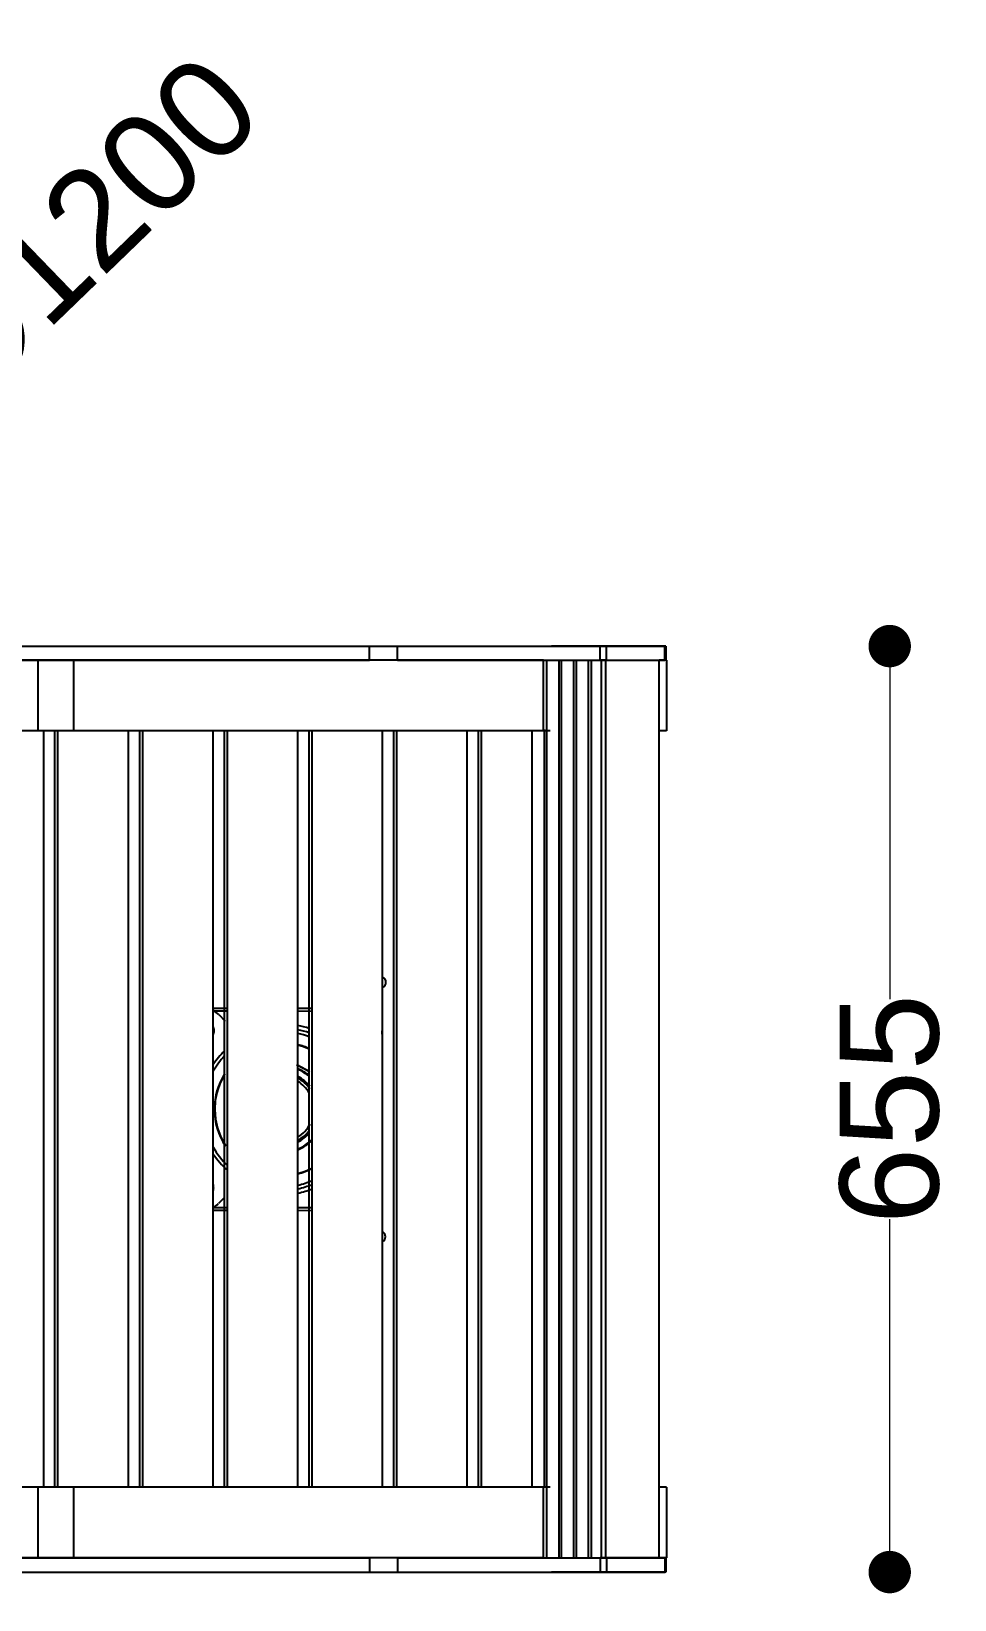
# Model space of a CAD drawing. Header units: millimetres. Extents: x 9483 to 13995, y 24552 to 30933.
# Drawn here: x 12324 to 12977, y 26879 to 27988 of the extents above; entities that cross this region are included whole.
import ezdxf

# ---------------------------------------------------------------- set-up
doc = ezdxf.new("R2010")
doc.units = ezdxf.units.MM
doc.header["$LTSCALE"] = 3
doc.layers.add('DomyÅ›lny', color=7, linetype='Continuous')
doc.styles.get("Standard").update_dxf_attribs({"font": 'arial.ttf'})
doc.dimstyles.new('MATEUSZ', dxfattribs={"dimtxt": 35, "dimasz": 16, "dimexe": 0.18, "dimexo": 0.0625, "dimgap": 0.09, "dimtad": 0, "dimdec": 0, "dimdsep": 46, "dimtxsty": 'Standard', "dimblk": 'DOT', "dimcen": 0.09, "dimse1": 1, "dimse2": 1, "dimadec": 0, "dimazin": 0, "dimtfac": 1, "dimtdec": 0, "dimtofl": 0, "dimtmove": 0, "dimatfit": 3, "dimfxl": 1, "dimtolj": 1, "dimtzin": 0, "dimlwd": 9, "dimlwe": 9, "dimarcsym": 0})

# ---------------------------------------------------------------- blocks, each defined once
blk = doc.blocks.new('_Dot')
at = {"color": 0, "linetype": 'ByBlock', "lineweight": -2}
blk.add_line((-0.5, 0), (-1, 0), dxfattribs=at)
at = {"color": 0, "linetype": 'ByBlock', "const_width": 0.5}
blk.add_lwpolyline([(-0.25, 0, 1), (0.25, 0, 1)], format="xyb", close=True, dxfattribs=at)
blk = doc.blocks.new('*D33')
at = {"color": 0, "lineweight": 9, "transparency": 16777216}
for p, q in [((12260.3, 27749.4), (12171.9, 27664)), ((11719, 27226.1), (11719.1, 27226.1)), ((11719.1, 27226), (11719.1, 27226.2))]:
    blk.add_line(p, q, dxfattribs=at)
at = {"layer": 'Defpoints', "color": 0, "transparency": 16777216}
for p in [(12150.4, 27643.1), (11287.7, 26809)]:
    blk.add_point(p, dxfattribs=at)
at = {"color": 0, "lineweight": 9, "transparency": 16777216, "xscale": 30, "yscale": 30, "zscale": 30, "rotation": 224.0377372826768}
blk.add_blockref('_Dot', (12150.4, 27643.1), dxfattribs=at)
at = {"color": 0, "transparency": 16777216, "insert": (12362.8, 27848.5), "char_height": 70, "attachment_point": 5, "rotation": 44.0377}
blk.add_mtext('\\A1;∅1200', dxfattribs=at)
blk = doc.blocks.new('*D39')
at = {"color": 0, "lineweight": 9, "transparency": 16777216}
for p, q in [((12931.2, 27523.6), (12931.2, 27303.9)), ((12931.2, 26928.6), (12931.2, 27148.2))]:
    blk.add_line(p, q, dxfattribs=at)
at = {"layer": 'Defpoints', "color": 0, "transparency": 16777216}
for p in [(12772.9, 27553.6), (12772.9, 26898.6), (12931.2, 26898.6)]:
    blk.add_point(p, dxfattribs=at)
at = {"color": 0, "lineweight": 9, "transparency": 16777216, "xscale": 30, "yscale": 30, "zscale": 30}
for p, rotation in [((12931.2, 27553.6), 90), ((12931.2, 26898.6), 270)]:
    blk.add_blockref('_Dot', p, dxfattribs=dict(at, rotation=rotation))
at = {"color": 0, "transparency": 16777216, "insert": (12931.2, 27226.1), "char_height": 70, "attachment_point": 5, "rotation": 90}
blk.add_mtext('\\A1;655', dxfattribs=at)

msp = doc.modelspace()

# ---------------------------------------------------------------- linework, layer by layer
at = {"layer": 'DomyÅ›lny', "color": 0}
for p, q in [((12227.1, 27553.6), (12563.2, 27553.6)), ((12227.1, 27543.6), (12563.2, 27543.6)), ((12328.8, 27543.6), (12274.3, 27543.6)), ((12328.8, 27493.6), (12328.8, 27543.6)), ((12354, 27493.6), (12354, 27543.6)), ((12686.2, 27543.6), (12354, 27543.6)), ((12563.2, 27543.6), (12563.2, 27553.6)), ((12583, 27553.6), (12726.3, 27553.6)), ((12583, 27543.6), (12583, 27553.6)), ((12583, 27543.6), (12726.3, 27543.6)), ((12686.2, 27493.6), (12686.2, 27543.6)), ((12688.7, 26908.6), (12688.7, 27543.6)), ((12772.9, 27553.6), (12691.9, 27553.6)), ((12697.4, 26908.6), (12697.4, 27543.6)), ((12699.1, 26908.6), (12699.1, 27543.6)), ((12707.8, 26908.6), (12707.8, 27543.6)), ((12709.5, 26908.6), (12709.5, 27543.6)), ((12718.2, 26908.6), (12718.2, 27543.6)), ((12720.1, 26908.6), (12720.1, 27543.6)), ((12726.3, 27543.6), (12726.3, 27553.6)), ((12727.1, 27543.6), (12727.1, 26908.6)), ((12730.1, 27543.6), (12730.1, 26908.6)), ((12730.1, 27543.6), (12768.2, 27543.6)), ((12730.9, 27553.6), (12772.1, 27553.6)), ((12730.9, 27543.6), (12730.9, 27553.6)), ((12730.9, 27543.6), (12772.1, 27543.6)), ((12773.2, 27543.6), (12768.1, 27543.6)), ((12768.1, 27493.6), (12768.1, 27543.6)), ((12768.2, 26908.6), (12768.2, 27543.6)), ((12772.1, 27543.6), (12772.1, 27553.6)), ((12772.4, 27553.6), (12772.4, 27543.6)), ((12772.9, 27553.6), (12772.9, 27543.6)), ((12773.2, 27543.6), (12773.2, 27493.6)), ((12328.8, 27493.6), (12274.3, 27493.6)), ((12340.8, 27493.6), (12332.1, 27493.6)), ((12332.8, 26958.6), (12332.8, 27493.6)), ((12340.6, 26958.6), (12340.6, 27493.6)), ((12342.7, 26958.6), (12342.7, 27493.6)), ((12686.2, 27493.6), (12354, 27493.6)), ((12400.7, 27493.6), (12392, 27493.6)), ((12392.7, 26958.6), (12392.7, 27493.6)), ((12400.6, 26958.6), (12400.6, 27493.6)), ((12402.7, 26958.6), (12402.7, 27493.6)), ((12460.6, 27493.6), (12451.9, 27493.6)), ((12452.6, 26958.6), (12452.6, 27493.6)), ((12460.5, 26958.6), (12460.5, 27493.6)), ((12462.6, 26958.6), (12462.6, 27493.6)), ((12520.6, 27493.6), (12511.8, 27493.6)), ((12512.5, 26958.6), (12512.5, 27493.6)), ((12520.4, 26958.6), (12520.4, 27493.6)), ((12522.5, 26958.6), (12522.5, 27493.6)), ((12580.5, 27493.6), (12571.8, 27493.6)), ((12572.4, 26958.6), (12572.4, 27493.6)), ((12580.3, 26958.6), (12580.3, 27493.6)), ((12582.4, 26958.6), (12582.4, 27493.6)), ((12640.4, 27493.6), (12631.7, 27493.6)), ((12632.3, 26958.6), (12632.3, 27493.6)), ((12640.2, 26958.6), (12640.2, 27493.6)), ((12642.3, 26958.6), (12642.3, 27493.6)), ((12678.3, 26958.6), (12678.3, 27493.6)), ((12687, 26958.3), (12687, 27494.5)), ((12773.2, 27493.6), (12768.1, 27493.6)), ((12452.6, 27297.6), (12462.6, 27297.6)), ((12453, 27295.6), (12462.6, 27295.6)), ((12456.5, 27292.9), (12461.1, 27288.3)), ((12512.5, 27297.5), (12522.5, 27297.4)), ((12512.5, 27295.5), (12522.5, 27295.4)), ((12572.2, 27281.3), (12572.1, 27232.9)), ((12520.5, 27252.7), (12519.4, 27250.7)), ((12452.6, 27156.6), (12462.6, 27156.6)), ((12460.5, 27163.5), (12456.2, 27159.3)), ((12512.5, 27156.5), (12522.5, 27156.4)), ((12452.6, 27154.6), (12462.6, 27154.6)), ((12512.5, 27154.5), (12522.5, 27154.4)), ((12328.8, 26958.6), (12274.3, 26958.6)), ((12328.8, 26908.6), (12328.8, 26958.6)), ((12340.8, 26958.6), (12332.1, 26958.6)), ((12354, 26908.6), (12354, 26958.6)), ((12686.2, 26958.6), (12354, 26958.6)), ((12400.7, 26958.6), (12392, 26958.6)), ((12460.6, 26958.6), (12451.9, 26958.6)), ((12520.6, 26958.6), (12511.8, 26958.6)), ((12580.5, 26958.6), (12571.8, 26958.6)), ((12640.4, 26958.6), (12631.7, 26958.6)), ((12686.2, 26908.6), (12686.2, 26958.6)), ((12773.2, 26958.6), (12768.1, 26958.6)), ((12768.1, 26908.6), (12768.1, 26958.6)), ((12773.2, 26958.6), (12773.2, 26908.6)), ((12227.1, 26908.6), (12563.2, 26908.6)), ((12328.8, 26908.6), (12274.3, 26908.6)), ((12686.2, 26908.6), (12354, 26908.6)), ((12563.2, 26908.6), (12563.2, 26898.6)), ((12583, 26908.6), (12726.3, 26908.6)), ((12583, 26908.6), (12583, 26898.6)), ((12726.3, 26908.6), (12726.3, 26898.6)), ((12768.2, 26908.6), (12730.1, 26908.6)), ((12730.9, 26908.6), (12772.1, 26908.6)), ((12730.9, 26908.6), (12730.9, 26898.6)), ((12773.2, 26908.6), (12768.1, 26908.6)), ((12772.1, 26908.6), (12772.1, 26898.6)), ((12772.4, 26898.6), (12772.4, 26908.6)), ((12772.9, 26908.6), (12772.9, 26898.6)), ((12227.1, 26898.6), (12563.2, 26898.6)), ((12583, 26898.6), (12726.3, 26898.6)), ((12772.9, 26898.6), (12691.9, 26898.6)), ((12730.9, 26898.6), (12772.1, 26898.6))]:
    msp.add_line(p, q, dxfattribs=at)
for points in [[(12354, 27543.6, 0), (12328.8, 27543.6, 0)], [(12563.2, 27553.6, 0), (12583, 27553.6, 0)], [(12726.3, 27553.6, 0), (12728.1, 27553.6, 0), (12730.9, 27553.6, 0)], [(12730.9, 27543.6, 0), (12726.3, 27543.6, 0)], [(12727.1, 27543.6, 0), (12727.2, 27543.6, 0), (12727.7, 27543.6, 0), (12730.1, 27543.6, 0)], [(12772.1, 27553.6, 0), (12772.4, 27553.6, 0)], [(12772.4, 27543.6, 0), (12772.1, 27543.6, 0)], [(12772.4, 27553.6, 0), (12772.8, 27553.6, 0), (12772.9, 27553.6, 0), (12772.9, 27553.6, 0), (12772.9, 27553.6, 0), (12772.9, 27553.6, 0), (12772.9, 27553.6, 0), (12772.9, 27553.6, 0), (12772.9, 27553.6, 0), (12772.9, 27553.6, 0), (12772.9, 27553.6, 0), (12772.9, 27553.6, 0), (12772.9, 27553.6, 0), (12772.9, 27553.6, 0), (12772.9, 27553.6, 0), (12772.9, 27553.6, 0), (12772.9, 27553.6, 0), (12772.9, 27553.6, 0), (12772.9, 27553.6, 0), (12772.9, 27553.6, 0), (12772.9, 27553.6, 0), (12772.9, 27553.6, 0), (12772.9, 27553.6, 0)], [(12772.9, 27543.6, 0), (12772.9, 27543.6, 0), (12772.9, 27543.6, 0), (12772.9, 27543.6, 0), (12772.9, 27543.6, 0), (12772.9, 27543.6, 0), (12772.9, 27543.6, 0), (12772.9, 27543.6, 0), (12772.9, 27543.6, 0), (12772.9, 27543.6, 0), (12772.9, 27543.6, 0), (12772.9, 27543.6, 0), (12772.9, 27543.6, 0), (12772.9, 27543.6, 0), (12772.9, 27543.6, 0), (12772.9, 27543.6, 0), (12772.9, 27543.6, 0), (12772.9, 27543.6, 0), (12772.9, 27543.6, 0), (12772.9, 27543.6, 0), (12772.9, 27543.6, 0), (12772.9, 27543.6, 0), (12772.8, 27543.6, 0), (12772.4, 27543.6, 0)], [(12354, 27493.6, 0), (12328.8, 27493.6, 0)], [(12691, 27493.6, 0), (12686.2, 27493.6, 0)], [(12520.4, 27268.6, 0), (12516.5, 27270.2, 0), (12512.5, 27271.4, 0)], [(12511.7, 27257.5, 0), (12511.7, 27257.5, 0), (12511.7, 27257.5, 0), (12511.7, 27257.5, 0), (12511.7, 27257.5, 0), (12511.7, 27257.5, 0), (12511.7, 27257.5, 0), (12511.7, 27257.5, 0), (12511.7, 27257.5, 0), (12511.7, 27257.5, 0), (12511.7, 27257.5, 0), (12511.7, 27257.5, 0), (12511.7, 27257.5, 0), (12511.7, 27257.4, 0), (12511.8, 27257.4, 0), (12512.2, 27257.2, 0), (12516.1, 27255.1, 0)], [(12516.1, 27255.1, 0), (12520.2, 27252.9, 0), (12520.5, 27252.7, 0), (12520.5, 27252.7, 0), (12520.5, 27252.7, 0), (12520.5, 27252.7, 0), (12520.5, 27252.7, 0), (12520.5, 27252.7, 0), (12520.5, 27252.7, 0), (12520.5, 27252.7, 0), (12520.5, 27252.7, 0), (12520.5, 27252.7, 0), (12520.5, 27252.7, 0), (12520.5, 27252.7, 0), (12520.5, 27252.7, 0), (12520.5, 27252.7, 0), (12520.5, 27252.7, 0), (12520.5, 27252.7, 0), (12520.5, 27252.7, 0), (12520.5, 27252.7, 0), (12520.5, 27252.7, 0), (12520.4, 27252.8, 0), (12520.2, 27252.9, 0), (12517.8, 27254.2, 0), (12511.7, 27257.5, 0)], [(12460.5, 27250.6, 0), (12457.5, 27244.7, 0), (12455.3, 27238.6, 0), (12454, 27232.2, 0), (12453.6, 27225.7, 0), (12454.1, 27219, 0), (12455.5, 27212.5, 0), (12457.9, 27206.2, 0), (12461.1, 27200.4, 0)], [(12512.5, 27180.5, 0), (12517.6, 27182.2, 0), (12522.5, 27184.4, 0)], [(12354, 26958.6, 0), (12328.8, 26958.6, 0)], [(12691, 26958.6, 0), (12686.2, 26958.6, 0)], [(12354, 26908.6, 0), (12328.8, 26908.6, 0)], [(12730.9, 26908.6, 0), (12726.3, 26908.6, 0)], [(12727.1, 26908.6, 0), (12727.2, 26908.6, 0), (12727.8, 26908.6, 0), (12730.1, 26908.6, 0)], [(12772.4, 26908.6, 0), (12772.1, 26908.6, 0)], [(12772.4, 26908.6, 0), (12772.8, 26908.6, 0), (12772.9, 26908.6, 0), (12772.9, 26908.6, 0), (12772.9, 26908.6, 0), (12772.9, 26908.6, 0), (12772.9, 26908.6, 0), (12772.9, 26908.6, 0), (12772.9, 26908.6, 0), (12772.9, 26908.6, 0), (12772.9, 26908.6, 0), (12772.9, 26908.6, 0), (12772.9, 26908.6, 0), (12772.9, 26908.6, 0), (12772.9, 26908.6, 0), (12772.9, 26908.6, 0), (12772.9, 26908.6, 0), (12772.9, 26908.6, 0), (12772.9, 26908.6, 0), (12772.9, 26908.6, 0), (12772.9, 26908.6, 0), (12772.9, 26908.6, 0), (12772.9, 26908.6, 0)], [(12563.2, 26898.6, 0), (12583, 26898.6, 0)], [(12726.3, 26898.6, 0), (12728.1, 26898.6, 0), (12730.9, 26898.6, 0)], [(12772.1, 26898.6, 0), (12772.4, 26898.6, 0)], [(12772.9, 26898.6, 0), (12772.9, 26898.6, 0), (12772.9, 26898.6, 0), (12772.9, 26898.6, 0), (12772.9, 26898.6, 0), (12772.9, 26898.6, 0), (12772.9, 26898.6, 0), (12772.9, 26898.6, 0), (12772.9, 26898.6, 0), (12772.9, 26898.6, 0), (12772.9, 26898.6, 0), (12772.9, 26898.6, 0), (12772.9, 26898.6, 0), (12772.9, 26898.6, 0), (12772.9, 26898.6, 0), (12772.9, 26898.6, 0), (12772.9, 26898.6, 0), (12772.9, 26898.6, 0), (12772.9, 26898.6, 0), (12772.9, 26898.6, 0), (12772.9, 26898.6, 0), (12772.9, 26898.6, 0), (12772.8, 26898.6, 0), (12772.4, 26898.6, 0)]]:
    msp.add_polyline3d(points, dxfattribs=at)
for centre, radius, start, end in [((12570.8, 27315.8), 4, 294.8091, 65.1909), ((12445.2, 27281.6), 16, 44.8748, 62.3913), ((12445.2, 27281.6), 8, 359.8748, 22.0495), ((12445.2, 27281.6), 8, 337.9505, 359.8748), ((12500.6, 27226), 60.5, 70.8466, 78.6011), ((12500.6, 27226), 57.5, 69.805, 77.9978), ((12500.6, 27226), 55, 68.844, 77.4435), ((12556.2, 27281.4), 16, 351.7697, 359.8748), ((12500.6, 27226), 57.5, 134.1733, 146.5276), ((12500.6, 27226), 47.2, 65.125, 75.3223), ((12500.6, 27226), 47, 65.0412, 75.2749), ((12500.6, 27226), 47.1, 65.0682, 75.2902), ((12500.6, 27226), 55, 136.7613, 150.6998), ((12500.6, 27226), 47.2, 148.1111, 179.8748), ((12500.6, 27226), 47.1, 148.3086, 213.011), ((12500.6, 27226), 47, 148.4027, 213.0117), ((12500.6, 27226), 31, 50.2611, 67.3505), ((12500.6, 27226), 30.6, 49.477, 66.9587), ((12500.6, 27226), 26, 38.2943, 62.6201), ((12500.6, 27226), 25, 34.9445, 61.4266), ((12500.6, 27226), 25, 34.9445, 61.4266), ((12500.6, 27226), 23, 30.3401, 58.6762), ((12500.6, 27226), 47.2, 179.8748, 213.6496), ((12500.6, 27226), 23, 301.3238, 332.9309), ((12500.6, 27226), 25, 298.5734, 322.5608), ((12500.6, 27226), 25, 298.5734, 322.5608), ((12500.6, 27226), 26, 297.3799, 319.7702), ((12500.6, 27226), 30.6, 293.0413, 315.9125), ((12500.6, 27226), 31, 292.6495, 314.968), ((12500.6, 27226), 55, 209.3002, 226.3348), ((12500.6, 27226), 57.5, 213.4724, 228.6678), ((12500.6, 27226), 47, 284.7251, 297.8053), ((12500.6, 27226), 47.1, 284.7098, 297.7747), ((12500.6, 27226), 47.2, 284.6777, 297.7103), ((12444.9, 27170.6), 8, 359.8748, 16.8278), ((12444.9, 27170.6), 8, 343.1722, 359.8748), ((12500.6, 27226), 55, 282.5565, 293.5139), ((12500.6, 27226), 57.5, 282.0022, 292.4343), ((12500.6, 27226), 60.5, 281.3989, 291.2662), ((12444.9, 27170.6), 16, 298.5933, 314.8748), ((12570.4, 27135.8), 4, 301.1934, 58.8066)]:
    msp.add_arc(centre, radius, start, end, dxfattribs=at)

# ---------------------------------------------------------------- dimensions: what is measured, and where the dimension line sits
at = {"color": 0}
dim = msp.add_diameter_dim_2p(p1=(11287.7, 26809), p2=(12150.4, 27643.1), dimstyle='MATEUSZ', override={"dimtxt": 70, "dimasz": 30}, dxfattribs=at)
dim.commit()
dim.dimension.update_dxf_attribs({"geometry": '*D33', "text_midpoint": (12362.8, 27848.5), "dimtype": 163})
dim = msp.add_linear_dim(base=(12931.2, 26898.6), p1=(12772.9, 27553.6), p2=(12772.9, 26898.6), angle=90, dimstyle='MATEUSZ', override={"dimtxt": 70, "dimasz": 30}, dxfattribs=at)
dim.commit()
dim.dimension.update_dxf_attribs({"geometry": '*D39', "text_midpoint": (12931.2, 27226.1)})

doc.saveas('drawing.dxf')
